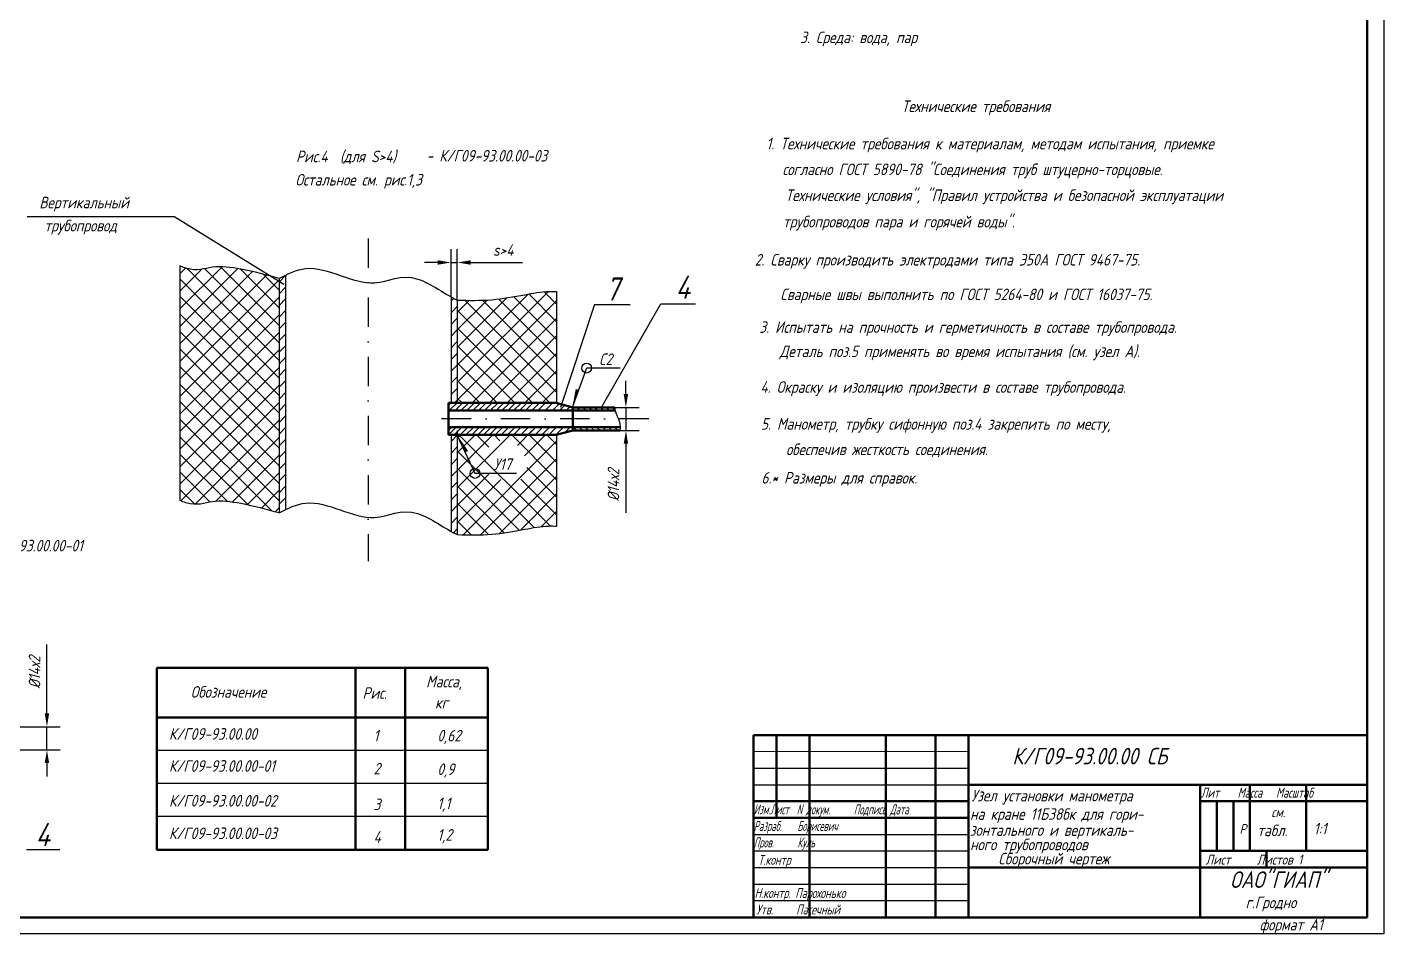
# Model space of a CAD drawing. Header units: inches. Extents: x 2365 to 4303, y 140 to 737.
# Drawn here: x 3893.4 to 4303.2, y 142.7 to 416.7 of the extents above; entities that cross this region are included whole.
import ezdxf

# ---------------------------------------------------------------- set-up
doc = ezdxf.new("R2010")
doc.units = ezdxf.units.IN
doc.header["$LTSCALE"] = 0.7
doc.header["$MEASUREMENT"] = 0
doc.linetypes.add('DASHDOT', pattern=[25.4, 12.7, -6.35, 0, -6.35])
doc.styles.get("Standard").update_dxf_attribs({"font": 'romand.shx', "width": 0.8, "oblique": 15, "height": 3.5})
doc.dimstyles.get("Standard").update_dxf_attribs({"dimtxt": 3.5, "dimasz": 4, "dimexe": 4, "dimexo": 0, "dimgap": 2, "dimtad": 1, "dimdec": 0, "dimdsep": 46, "dimtxsty": 'Standard', "dimcen": 0.09, "dimadec": 0, "dimazin": 0, "dimtfac": 1, "dimtdec": 0, "dimtmove": 0, "dimatfit": 3, "dimfxl": 0, "dimtolj": 1, "dimtzin": 0, "dimlwd": 25, "dimlwe": 25, "dimarcsym": 0})

# ---------------------------------------------------------------- blocks, each defined once
blk = doc.blocks.new('*D173')
at = {"color": 0, "lineweight": 25}
for p, q in [((3899.36, 209.28), (3899.36, 230.17)), ((3883.25, 205.28), (3903.36, 205.28)), ((3899.36, 198.28), (3899.36, 205.28)), ((3884.88, 198.28), (3903.36, 198.28)), ((3899.36, 194.28), (3899.36, 190.28))]:
    blk.add_line(p, q, dxfattribs=at)
for points in [[(3898.69, 209.28), (3900.02, 209.28), (3899.36, 205.28)], [(3898.69, 194.28), (3900.02, 194.28), (3899.36, 198.28)]]:
    blk.add_solid(points, dxfattribs=at)
at = {"layer": 'DEFPOINTS', "color": 0, "lineweight": 25}
for p in [(3883.25, 205.28), (3899.36, 205.28), (3884.88, 198.28)]:
    blk.add_point(p, dxfattribs=at)
at = {"color": 0, "lineweight": 25, "insert": (3895.61, 221.72), "char_height": 3.5, "attachment_point": 5, "rotation": 90}
blk.add_mtext('\\A1;%%C14х2', dxfattribs=at)
blk = doc.blocks.new('*D163')
at = {"color": 0, "lineweight": 25}
for p, q in [((4074.23, 305.8), (4074.23, 309.8)), ((4064.35, 301.8), (4078.23, 301.8)), ((4074.23, 301.8), (4074.23, 294.8)), ((4064.37, 294.8), (4078.23, 294.8)), ((4074.23, 290.8), (4074.23, 269.91))]:
    blk.add_line(p, q, dxfattribs=at)
for points in [[(4073.57, 305.8), (4074.9, 305.8), (4074.23, 301.8)], [(4073.57, 290.8), (4074.9, 290.8), (4074.23, 294.8)]]:
    blk.add_solid(points, dxfattribs=at)
at = {"layer": 'DEFPOINTS', "color": 0, "lineweight": 25}
for p in [(4064.35, 301.8), (4064.37, 294.8), (4074.23, 294.8)]:
    blk.add_point(p, dxfattribs=at)
at = {"color": 0, "lineweight": 25, "insert": (4070.48, 278.35), "char_height": 3.5, "attachment_point": 5, "rotation": 90}
blk.add_mtext('\\A1;%%C14х2', dxfattribs=at)
blk = doc.blocks.new('*D177')
at = {"color": 0, "lineweight": 25}
for p, q in [((4021.42, 335.19), (4021.42, 349.57)), ((4023.31, 334.22), (4023.31, 349.57)), ((4017.42, 345.57), (4013.42, 345.57)), ((4021.42, 345.57), (4023.31, 345.57)), ((4027.31, 345.57), (4043.04, 345.57))]:
    blk.add_line(p, q, dxfattribs=at)
for points in [[(4017.42, 346.24), (4017.42, 344.91), (4021.42, 345.57)], [(4027.31, 346.24), (4027.31, 344.91), (4023.31, 345.57)]]:
    blk.add_solid(points, dxfattribs=at)
at = {"layer": 'DEFPOINTS', "color": 0, "lineweight": 25}
for p in [(4023.31, 345.57), (4021.42, 335.19), (4023.31, 334.22)]:
    blk.add_point(p, dxfattribs=at)
at = {"color": 0, "lineweight": 25, "insert": (4037.18, 349.32), "char_height": 3.5, "attachment_point": 5}
blk.add_mtext('\\A1;s>4', dxfattribs=at)

msp = doc.modelspace()

# ---------------------------------------------------------------- hatches: boundary and pattern name
at = {"lineweight": 25}
h = msp.add_hatch(dxfattribs=at)
h.set_pattern_fill('ANSI37', color=256, scale=30, style=0)
h.set_pattern_definition([(45, (2339.826, -796.1423), (-2.6516504, 2.6516504), []), (135, (2339.826, -796.1423), (-2.6516504, -2.6516504), [])])
h.paths.add_polyline_path([(3969.54, 340.75), (3968.98, 340.9), (3968.43, 341.05), (3967.87, 341.2), (3967.31, 341.35), (3966.75, 341.5), (3966.19, 341.65), (3965.63, 341.8), (3965.07, 341.95), (3964.51, 342.09), (3963.94, 342.24), (3963.38, 342.38), (3962.81, 342.52), (3962.24, 342.65), (3961.66, 342.79), (3961.09, 342.92), (3960.51, 343.05), (3959.93, 343.17), (3959.34, 343.3), (3958.76, 343.41), (3958.16, 343.53), (3957.57, 343.64), (3956.97, 343.75), (3956.37, 343.85), (3955.77, 343.94), (3955.17, 344.03), (3954.57, 344.1), (3953.97, 344.17), (3953.38, 344.22), (3952.78, 344.26), (3952.2, 344.28), (3951.62, 344.29), (3951.05, 344.28), (3950.49, 344.26), (3949.93, 344.22), (3949.39, 344.15), (3948.86, 344.07), (3948.33, 343.96), (3947.81, 343.85), (3947.29, 343.74), (3946.76, 343.63), (3946.23, 343.54), (3945.68, 343.45), (3945.12, 343.4), (3944.54, 343.37), (3943.93, 343.38), (3943.29, 343.43), (3942.61, 343.53), (3941.91, 343.69), (3941.15, 343.91), (3940.36, 344.2), (3939.54, 344.54), (3939.54, 273.66), (3939.71, 273.59), (3939.87, 273.52), (3940.03, 273.45), (3940.2, 273.39), (3940.36, 273.32), (3940.52, 273.26), (3940.68, 273.2), (3940.84, 273.14), (3940.99, 273.09), (3941.15, 273.04), (3941.3, 272.99), (3941.45, 272.94), (3941.6, 272.9), (3941.75, 272.85), (3941.9, 272.82), (3942.04, 272.78), (3942.18, 272.74), (3942.33, 272.71), (3942.47, 272.68), (3942.6, 272.66), (3942.74, 272.63), (3942.88, 272.61), (3943.01, 272.59), (3943.14, 272.57), (3943.27, 272.55), (3943.4, 272.54), (3943.53, 272.53), (3943.66, 272.52), (3943.79, 272.51), (3943.91, 272.5), (3944.03, 272.5), (3944.16, 272.49), (3944.28, 272.49), (3944.4, 272.49), (3944.52, 272.49), (3944.64, 272.49), (3944.75, 272.5), (3944.87, 272.5), (3944.99, 272.51), (3945.1, 272.52), (3945.22, 272.53), (3945.33, 272.54), (3945.44, 272.55), (3945.55, 272.56), (3945.66, 272.57), (3945.77, 272.59), (3945.88, 272.6), (3945.99, 272.62), (3946.1, 272.64), (3946.21, 272.65), (3946.32, 272.67), (3946.42, 272.69), (3946.53, 272.71), (3946.64, 272.73), (3946.74, 272.75), (3946.85, 272.77), (3946.95, 272.79), (3947.06, 272.81), (3947.16, 272.84), (3947.27, 272.86), (3947.37, 272.88), (3947.47, 272.9), (3947.58, 272.92), (3947.68, 272.95), (3947.78, 272.97), (3947.89, 272.99), (3947.99, 273.01), (3948.1, 273.04), (3948.2, 273.06), (3948.3, 273.08), (3948.41, 273.1), (3948.51, 273.12), (3948.62, 273.14), (3948.72, 273.16), (3948.83, 273.18), (3948.93, 273.2), (3949.04, 273.22), (3949.14, 273.23), (3949.25, 273.25), (3949.36, 273.27), (3949.46, 273.28), (3949.57, 273.3), (3949.68, 273.31), (3949.79, 273.32), (3949.9, 273.33), (3950.01, 273.34), (3950.11, 273.35), (3950.22, 273.36), (3950.34, 273.37), (3950.45, 273.38), (3950.56, 273.38), (3950.67, 273.39), (3950.78, 273.4), (3950.89, 273.4), (3951.01, 273.4), (3951.12, 273.41), (3951.23, 273.41), (3951.35, 273.41), (3951.46, 273.41), (3951.58, 273.41), (3951.69, 273.41), (3951.81, 273.41), (3951.92, 273.41), (3952.04, 273.41), (3952.15, 273.4), (3952.27, 273.4), (3952.38, 273.4), (3952.5, 273.39), (3952.62, 273.39), (3952.73, 273.38), (3952.85, 273.37), (3952.97, 273.37), (3953.09, 273.36), (3953.2, 273.35), (3953.32, 273.34), (3953.44, 273.33), (3953.56, 273.32), (3953.68, 273.31), (3953.8, 273.3), (3953.91, 273.29), (3954.03, 273.28), (3954.15, 273.27), (3954.27, 273.25), (3954.39, 273.24), (3954.51, 273.23), (3954.63, 273.21), (3954.75, 273.2), (3954.87, 273.19), (3954.99, 273.17), (3955.11, 273.15), (3955.23, 273.14), (3955.35, 273.12), (3955.47, 273.11), (3955.59, 273.09), (3955.71, 273.07), (3955.83, 273.05), (3955.95, 273.03), (3956.07, 273.02), (3956.19, 273), (3956.31, 272.98), (3956.43, 272.96), (3956.54, 272.94), (3956.66, 272.92), (3956.78, 272.9), (3956.9, 272.88), (3957.02, 272.86), (3957.14, 272.84), (3957.26, 272.82), (3957.38, 272.8), (3957.5, 272.77), (3957.62, 272.75), (3957.74, 272.73), (3957.86, 272.71), (3957.97, 272.69), (3958.09, 272.66), (3958.21, 272.64), (3958.33, 272.62), (3958.45, 272.6), (3958.56, 272.57), (3958.68, 272.55), (3958.8, 272.53), (3958.92, 272.5), (3959.03, 272.48), (3959.15, 272.46), (3959.27, 272.43), (3959.39, 272.41), (3959.5, 272.38), (3959.62, 272.36), (3959.73, 272.34), (3959.85, 272.31), (3959.97, 272.29), (3960.08, 272.26), (3960.2, 272.24), (3960.32, 272.21), (3960.43, 272.19), (3960.55, 272.16), (3960.66, 272.14), (3960.78, 272.11), (3960.89, 272.08), (3961.01, 272.06), (3961.12, 272.03), (3961.24, 272.01), (3961.35, 271.98), (3961.47, 271.95), (3961.58, 271.93), (3961.7, 271.9), (3961.81, 271.87), (3961.92, 271.85), (3962.04, 271.82), (3962.15, 271.79), (3962.27, 271.77), (3962.38, 271.74), (3962.49, 271.71), (3962.61, 271.69), (3962.72, 271.66), (3962.84, 271.63), (3962.95, 271.6), (3963.06, 271.58), (3963.18, 271.55), (3963.29, 271.52), (3963.4, 271.49), (3963.51, 271.46), (3963.63, 271.44), (3963.74, 271.41), (3963.85, 271.38), (3963.97, 271.35), (3964.08, 271.32), (3964.19, 271.29), (3964.3, 271.27), (3964.42, 271.24), (3964.53, 271.21), (3964.64, 271.18), (3964.75, 271.15), (3964.87, 271.12), (3964.98, 271.09), (3965.09, 271.06), (3965.2, 271.03), (3965.31, 271.01), (3965.43, 270.98), (3965.54, 270.95), (3965.65, 270.92), (3965.76, 270.89), (3965.87, 270.86), (3965.98, 270.83), (3966.1, 270.8), (3966.21, 270.77), (3966.32, 270.74), (3966.43, 270.71), (3966.54, 270.68), (3966.65, 270.65), (3966.76, 270.62), (3966.88, 270.59), (3966.99, 270.56), (3967.1, 270.53), (3967.21, 270.5), (3967.32, 270.47), (3967.43, 270.44), (3967.54, 270.41), (3967.65, 270.38), (3967.76, 270.35), (3967.88, 270.32), (3967.99, 270.29), (3968.1, 270.26), (3968.21, 270.23), (3968.32, 270.2), (3968.43, 270.17), (3968.54, 270.14), (3968.65, 270.11), (3968.76, 270.08), (3968.87, 270.05), (3968.99, 270.02), (3969.1, 269.99), (3969.21, 269.96), (3969.32, 269.93), (3969.43, 269.9), (3969.54, 269.87)])
h = msp.add_hatch(dxfattribs=at)
h.set_pattern_fill('ANSI31', color=256, scale=10, angle=90, style=0)
h.set_pattern_definition([(135, (1937.4707, 0.1769), (-0.8838835, -0.8838835), [])])
edge = h.paths.add_edge_path()
edge.add_spline(control_points=[(4070.97, 300.8), (4070.89, 301.14), (4070.84, 301.47), (4070.85, 301.8)], knot_values=[16.89827, 16.89827, 16.89827, 16.89827, 19.098932, 19.098932, 19.098932, 19.098932], degree=3, periodic=0)
edge.add_line((4070.85, 301.8), (4058.19, 301.8))
edge.add_line((4058.19, 301.8), (4058.19, 300.8))
edge.add_line((4058.19, 300.8), (4070.97, 300.8))
edge = h.paths.add_edge_path()
edge.add_spline(control_points=[(4072.39, 294.8), (4072.48, 295.14), (4072.51, 295.47), (4072.51, 295.8)], knot_values=[29.146364, 29.146364, 29.146364, 29.146364, 30.966852, 30.966852, 30.966852, 30.966852], degree=3, periodic=0)
edge.add_line((4072.51, 295.8), (4058.19, 295.8))
edge.add_line((4058.19, 295.8), (4058.19, 294.8))
edge.add_line((4058.19, 294.8), (4072.39, 294.8))

# ---------------------------------------------------------------- linework, layer by layer
for p, q in [((4303.17, 736.67), (4303.17, 142.67)), ((4058, 301.53), (4062.46, 313.76)), ((4023.31, 300.8), (4021.18, 300.8)), ((4023.31, 295.8), (4021.18, 295.8)), ((4023.21, 293.52), (4028.6, 281.86)), ((4028.6, 281.86), (4041.19, 281.86)), ((4303.17, 142.67), (3463.17, 142.67))]:
    msp.add_line(p, q)
at = {"lineweight": 50}
for p, q in [((4298.17, 731.67), (4298.17, 147.67)), ((4020.66, 303.14), (4020.66, 293.46)), ((4053.19, 303.14), (4020.66, 303.14)), ((4020.66, 300.8), (4070.97, 300.8)), ((4058.19, 301.8), (4053.19, 303.14)), ((4058.19, 301.8), (4070.85, 301.8)), ((4020.66, 295.8), (4072.51, 295.8)), ((4053.19, 293.46), (4020.66, 293.46)), ((4058.19, 294.8), (4053.19, 293.46)), ((4058.19, 294.8), (4072.39, 294.8)), ((3932.51, 223.11), (3932.51, 168.11)), ((4032.51, 223.11), (3932.51, 223.11)), ((3992.51, 223.11), (3992.51, 168.11)), ((4007.51, 223.11), (4007.51, 168.11)), ((4032.51, 223.11), (4032.51, 168.11)), ((4032.51, 208.11), (3932.51, 208.11)), ((4112.73, 202.74), (4298.17, 202.74)), ((4112.77, 202.74), (4112.77, 147.67)), ((4119.73, 202.74), (4119.73, 177.74)), ((4129.73, 202.74), (4129.73, 147.74)), ((4152.73, 202.74), (4152.73, 147.74)), ((4167.73, 202.74), (4167.73, 147.74)), ((4177.73, 202.74), (4177.73, 147.74)), ((4177.73, 187.74), (4298.17, 187.74)), ((4247.73, 187.74), (4247.73, 147.74)), ((4262.73, 187.74), (4262.73, 167.74)), ((4279.73, 187.74), (4279.73, 167.74)), ((4112.73, 182.74), (4177.73, 182.74)), ((4247.73, 182.74), (4298.17, 182.74)), ((4252.73, 182.74), (4252.73, 167.74)), ((4257.73, 182.74), (4257.73, 167.74)), ((4112.73, 177.74), (4177.73, 177.74)), ((4032.51, 168.11), (3932.51, 168.11)), ((4247.73, 167.74), (4297.73, 167.74)), ((4267.73, 167.74), (4267.73, 162.74)), ((4177.73, 162.74), (4298.17, 162.74)), ((4298.17, 147.67), (3471.17, 147.67))]:
    msp.add_line(p, q, dxfattribs=at)
at = {"lineweight": 25}
for p, q in [((3938.01, 359.4), (3893.41, 359.4)), ((3938.01, 359.4), (3970.91, 339.06)), ((3939.54, 344.54), (3939.54, 273.66)), ((3969.54, 340.75), (3969.54, 269.87)), ((3969.56, 339.75), (3971.45, 341.63)), ((3971.42, 341.75), (3971.42, 270.87)), ((3969.56, 336.21), (3971.45, 338.1)), ((4023.31, 309.28), (4050.83, 336.8)), ((4023.31, 314.58), (4044.76, 336.04)), ((4053.31, 327.64), (4044.89, 336.06)), ((4053.31, 332.95), (4049.53, 336.72)), ((4053.31, 336.78), (4053.31, 303.11)), ((3969.56, 332.68), (3971.45, 334.56)), ((4021.42, 335.19), (4021.42, 303.14)), ((4021.42, 333.91), (4022.25, 334.74)), ((4021.42, 330.38), (4023.31, 332.26)), ((4023.31, 319.89), (4038.31, 334.89)), ((4023.31, 325.19), (4032.34, 334.23)), ((4023.31, 334.22), (4023.31, 303.14)), ((4023.31, 330.49), (4026.95, 334.14)), ((4023.31, 303.98), (4053.31, 333.98)), ((4053.31, 306.43), (4025.57, 334.16)), ((4053.31, 311.73), (4030.88, 334.16)), ((4053.31, 317.04), (4035.81, 334.54)), ((4053.31, 322.34), (4040.4, 335.24)), ((4064.72, 332.88), (4054.44, 301.75)), ((4064.72, 332.88), (4075.47, 332.88)), ((4066.71, 301.45), (4084.8, 333.09)), ((4084.8, 333.09), (4095.26, 333.09)), ((3969.56, 329.14), (3971.45, 331.03)), ((4021.42, 326.84), (4023.31, 328.72)), ((4051.3, 303.14), (4023.31, 331.13)), ((4027.77, 303.14), (4053.31, 328.67)), ((3969.56, 325.61), (3971.45, 327.49)), ((3969.56, 322.07), (3971.45, 323.95)), ((4021.42, 323.31), (4023.31, 325.19)), ((4045.99, 303.14), (4023.31, 325.82)), ((3969.56, 318.54), (3971.45, 320.42)), ((4021.42, 319.77), (4023.31, 321.65)), ((4040.69, 303.14), (4023.31, 320.52)), ((4033.08, 303.14), (4053.31, 323.37)), ((3969.56, 315), (3971.45, 316.88)), ((4021.42, 316.23), (4023.31, 318.12)), ((4038.38, 303.14), (4053.31, 318.07)), ((3969.56, 311.46), (3971.45, 313.35)), ((4021.42, 312.7), (4023.31, 314.58)), ((4035.39, 303.14), (4023.31, 315.22)), ((4043.68, 303.14), (4053.31, 312.76)), ((4062.46, 313.76), (4072.52, 313.76)), ((3969.56, 307.97), (3971.45, 309.86)), ((4021.42, 309.16), (4023.31, 311.05)), ((4021.42, 305.63), (4023.31, 307.51)), ((4030.08, 303.14), (4023.31, 309.91)), ((4048.99, 303.14), (4053.31, 307.46)), ((3969.56, 304.39), (3971.42, 306.25)), ((4022.47, 303.14), (4023.31, 303.98)), ((4024.78, 303.14), (4023.31, 304.61)), ((3969.56, 300.86), (3971.45, 302.74)), ((3969.56, 297.32), (3971.45, 299.21)), ((4020.66, 302.34), (4021.45, 303.14)), ((4020.89, 300.8), (4023.16, 303.08)), ((4022.65, 300.8), (4024.99, 303.14)), ((4024.42, 300.8), (4026.76, 303.14)), ((4026.19, 300.8), (4028.53, 303.14)), ((4027.96, 300.8), (4030.29, 303.14)), ((4029.72, 300.8), (4032.06, 303.14)), ((4031.49, 300.8), (4033.68, 302.99)), ((4033.26, 300.8), (4035.6, 303.14)), ((4035.03, 300.8), (4037.36, 303.14)), ((4036.8, 300.8), (4039.13, 303.14)), ((4038.56, 300.8), (4040.9, 303.14)), ((4040.33, 300.8), (4042.67, 303.14)), ((4042.1, 300.8), (4044.44, 303.14)), ((4043.87, 300.8), (4046.2, 303.14)), ((4045.77, 300.8), (4048.1, 303.14)), ((4047.62, 300.8), (4049.96, 303.14)), ((4049.84, 300.8), (4052.17, 303.14)), ((4052.02, 300.8), (4054.11, 302.89)), ((4054.16, 300.8), (4055.8, 302.44)), ((4056.15, 300.8), (4057.36, 302.02)), ((3969.56, 293.79), (3971.45, 295.67)), ((4020.66, 294.85), (4021.61, 295.8)), ((4020.66, 293.5), (4022.96, 295.8)), ((4021.16, 295.77), (4021.19, 295.8)), ((4022.38, 293.46), (4024.72, 295.8)), ((4024.15, 293.46), (4026.49, 295.8)), ((4025.92, 293.46), (4028.26, 295.8)), ((4027.69, 293.46), (4030.03, 295.8)), ((4029.46, 293.46), (4031.8, 295.8)), ((4031.22, 293.46), (4033.56, 295.8)), ((4032.99, 293.46), (4035.33, 295.8)), ((4034.76, 293.46), (4037.1, 295.8)), ((4036.53, 293.46), (4038.87, 295.8)), ((4038.43, 293.46), (4040.77, 295.8)), ((4040.28, 293.46), (4042.62, 295.8)), ((4042.5, 293.46), (4044.84, 295.8)), ((4044.68, 293.46), (4047.02, 295.8)), ((4046.82, 293.46), (4049.16, 295.8)), ((4048.81, 293.46), (4051.15, 295.8)), ((4050.92, 293.46), (4053.26, 295.8)), ((4053.04, 293.46), (4055.38, 295.8)), ((4055.7, 294.13), (4057.37, 295.8)), ((3969.56, 290.25), (3971.45, 292.13)), ((4021.42, 293.46), (4021.42, 264.31)), ((4021.42, 291.49), (4023.31, 293.37)), ((4023.19, 292.25), (4024.4, 293.46)), ((4023.31, 294.8), (4023.31, 263.34)), ((4051.37, 265.94), (4023.31, 294)), ((4023.31, 288.07), (4028.7, 293.46)), ((4023.31, 282.76), (4034.01, 293.46)), ((4023.31, 277.46), (4039.31, 293.46)), ((4023.31, 293.46), (4023.31, 263.34)), ((4025.05, 263.29), (4053.31, 291.55)), ((4032.88, 289.73), (4029.15, 293.46)), ((4036.2, 291.71), (4034.46, 293.46)), ((4053.31, 279.91), (4039.76, 293.46)), ((4041.44, 290.29), (4045.95, 294.8)), ((4043.59, 287.13), (4049.92, 293.46)), ((4053.31, 285.22), (4045.06, 293.46)), ((4053.31, 290.52), (4050.37, 293.46)), ((4053.31, 293.49), (4053.31, 265.9)), ((3969.56, 286.72), (3971.45, 288.6)), ((4021.42, 287.95), (4023.31, 289.83)), ((4046.54, 265.46), (4023.31, 288.7)), ((3969.56, 283.18), (3971.45, 285.06)), ((4021.42, 284.41), (4023.31, 286.3)), ((4021.42, 280.88), (4023.31, 282.76)), ((4042.04, 264.66), (4023.31, 283.4)), ((4030.33, 263.27), (4053.31, 286.25)), ((4053.31, 274.61), (4044.31, 283.61)), ((3969.56, 279.64), (3971.45, 281.53)), ((4021.42, 277.34), (4023.31, 279.23)), ((4023.31, 272.16), (4032.8, 281.65)), ((4023.31, 266.85), (4036.46, 280)), ((4036.05, 263.69), (4053.31, 280.94)), ((4053.31, 269.31), (4042.49, 280.12)), ((3969.56, 276.11), (3971.45, 277.99)), ((4021.42, 273.81), (4023.31, 275.69)), ((4037.51, 263.89), (4023.31, 278.09)), ((4042.39, 264.72), (4053.31, 275.64)), ((3969.54, 272.55), (3971.45, 274.46)), ((4021.42, 270.27), (4023.31, 272.16)), ((4032.73, 263.37), (4023.31, 272.79)), ((4021.42, 266.74), (4023.31, 268.62)), ((4027.54, 263.25), (4023.31, 267.49)), ((4048.73, 265.76), (4053.31, 270.34)), ((4022.14, 263.92), (4023.31, 265.09)), ((4032.51, 198.11), (3932.51, 198.11)), ((4112.73, 192.74), (4177.73, 192.74)), ((4032.51, 188.11), (3932.51, 188.11)), ((4112.73, 187.74), (4177.73, 187.74)), ((4032.51, 178.11), (3932.51, 178.11)), ((4112.73, 172.74), (4177.73, 172.74)), ((3893.16, 168.2), (3903.3, 168.2)), ((4112.73, 167.74), (4177.73, 167.74)), ((4112.73, 162.74), (4177.73, 162.74)), ((4112.73, 157.74), (4177.73, 157.74)), ((4112.73, 152.74), (4177.73, 152.74))]:
    msp.add_line(p, q, dxfattribs=at)
at = {"linetype": 'DASHDOT'}
for p, q in [((3996.42, 352.86), (3996.42, 255.29)), ((4081.11, 298.3), (4015.33, 298.3))]:
    msp.add_line(p, q, dxfattribs=at)
at = {"linetype": 'Continuous', "lineweight": 50}
msp.add_line((4058.19, 301.8), (4058.19, 294.8), dxfattribs=at)
msp.add_line((4058.19, 301.8), (4058.19, 294.8), dxfattribs=at)
at = {"lineweight": 15}
msp.add_line((4112.73, 197.74), (4177.73, 197.74), dxfattribs=at)
for points in [[(4058, 301.53, 0, 1, 0), (4059.56, 307.22, 1, 1, 0)], [(4023.21, 293.52, 0, 1, 0), (4026.12, 288.39, 1, 1, 0)]]:
    msp.add_lwpolyline(points, format="xyseb")
for centre in [(4062.38, 313.67), (4028.66, 281.83)]:
    msp.add_circle(centre, 1.5)
at = {"lineweight": 25}
for points, knots in [([(3969.54, 340.75), (3965.76, 341.78), (3959.25, 343.56), (3949.14, 344.9), (3944.47, 342.6), (3940.16, 344.27), (3939.54, 344.54)], [0, 0, 0, 0, 11.939101, 20.551044, 28.576113, 29.879143, 29.879143, 29.879143, 29.879143]), ([(3969.54, 340.75), (3972.13, 342.18), (3981.27, 346.67), (3996.28, 335.54), (4008.98, 344.1), (4019.84, 335.82), (4023.31, 334.22)], [3.019943, 3.019943, 3.019943, 3.019943, 20.046266, 62.734078, 88.956862, 108.256485, 108.256485, 108.256485, 108.256485]), ([(4023.31, 334.22), (4026.79, 334.13), (4033.64, 333.95), (4042.81, 335.7), (4049.29, 336.86), (4052.55, 336.83), (4053.31, 336.78)], [0, 0, 0, 0, 10.421508, 20.497878, 27.893738, 30.160917, 30.160917, 30.160917, 30.160917]), ([(3969.54, 269.87), (3965.76, 270.9), (3959.25, 272.68), (3949.14, 274.02), (3944.47, 271.72), (3940.16, 273.39), (3939.54, 273.66)], [0, 0, 0, 0, 11.939101, 20.551044, 28.576113, 29.879143, 29.879143, 29.879143, 29.879143]), ([(3969.54, 269.87), (3972.13, 271.3), (3981.27, 275.79), (3996.28, 264.66), (4008.98, 273.22), (4019.84, 264.94), (4023.31, 263.34)], [3.019943, 3.019943, 3.019943, 3.019943, 20.046266, 62.734078, 88.956862, 108.256485, 108.256485, 108.256485, 108.256485]), ([(4023.31, 263.34), (4026.79, 263.25), (4033.64, 263.07), (4042.81, 264.82), (4049.29, 265.98), (4052.55, 265.95), (4053.31, 265.9)], [0, 0, 0, 0, 10.421508, 20.497878, 27.893738, 30.160917, 30.160917, 30.160917, 30.160917])]:
    msp.add_open_spline(points, degree=3, knots=knots, dxfattribs=at)
msp.add_open_spline([(4070.85, 301.8), (4070.77, 299.7), (4073.08, 297.42), (4072.39, 294.8)], degree=3, dxfattribs=at)

# ---------------------------------------------------------------- texts
at = {"lineweight": 25, "oblique": 15, "width": 0.8}
msp.add_text('1:1', height=3.5, dxfattribs=at).set_placement((4281.98, 172.71))
at = {"lineweight": 25, "attachment_point": 1}
for s, insert, char_height, width in [('3. Среда: вода, пар  ', (4126.86, 415.36), 3.5, 121.0246), ('Технические требования', (4157.51, 394.54), 3.5, 102.7909), ('1. Технические требования к материалам, методам испытания, приемке ', (4116.67, 383.27), 3.5, 177.1895), ('Рис.4  (для S>4)', (3974.61, 379.37), 3.5, 62.4197), (' - К/Г09-93.00.00-03', (4012.16, 379.58), 3.5, 78.6431), (' согласно ГОСТ 5890-78 "Соединения труб штуцерно-торцовые.', (4119.67, 375.47), 3.5, 228.4083), ('Остальное см. рис.1,3', (3974.42, 372.33), 3.5, 59.7758), ('Вертикальный ', (3897.06, 365.45), 3.5, 77.5752), ('Технические условия", "Правил устройства и безопасной эксплуатации', (4122.42, 367.65), 3.5, 203.9525), ('трубопровод', (3898.57, 358.47), 3.5, 77.5752), ('трубопроводов пара и горячей воды".', (4121.65, 359.68), 3.5, 169.2641), (' 2. Сварку производить электродами типа Э50А ГОСТ 9467-75.', (4111.3, 348.15), 3.5, 193.0074), ('Сварные швы выполнить по ГОСТ 5264-80 и ГОСТ 16037-75.', (4120.9, 337.69), 3.5, 152.7503), ('3. Испытать на прочность и герметичность в составе трубопровода.', (4114.52, 327.8), 3.5, 200.573), ('Деталь поз.5 применять во время испытания (см. узел А).', (4120.68, 320.48), 3.5, 154.9499), ('С2', (4066.14, 318.09), 3.5, 18.5414), ('4. Окраску и изоляцию произвести в составе трубопровода.', (4114.86, 309.68), 3.5, 159.0384), ('5. Манометр, трубку сифонную поз.4 закрепить по месту,', (4115.03, 298.55), 3.5, 172.3302), ('  обеспечив жесткость соединения.', (4118.89, 290.85), 3.5, 150.2053), ('У17', (4034.36, 286.37), 3.5, 15.4142), ('6.* Размеры для справок.', (4115.17, 282.25), 3.5, 182.1899), (' - К/Г09-93.00.00-01', (3872.5, 261.75), 3.5, 78.6431), ('Обозначение', (3942.79, 217.55), 3.5, 58.6773), ('Рис.', (3994.67, 217.21), 3.5, 17.2362), ('Масса,', (4013.88, 220.68), 3.5, 17.2362), ('кг', (4016.58, 214.29), 3.5, 13.5412), (' К/Г09-93.00.00', (3934.37, 204.85), 3.5, 78.6431), ('1', (3998.02, 204.33), 3.5, 9.7097), ('0,62', (4017.27, 204.33), 3.5, 9.7097), (' К/Г09-93.00.00-01', (3934.37, 195.16), 3.5, 78.6431), ('2', (3998.02, 194.36), 3.5, 9.7097), ('0,9', (4017.27, 194.18), 3.5, 9.7097), (' К/Г09-93.00.00-02', (3934.37, 184.64), 3.5, 78.6431), ('{\\W0.7;Лит    Масса   Масштаб}', (4247.92, 186.85), 3, 48.3624), ('3', (3998.02, 183.57), 3.5, 9.7097), ('1,1', (4017.27, 183.87), 3.5, 9.7097), ('{\\W0.6; Изм.Лист  N докум.      Подпись Дата\\P Разраб.    Борисевич\\P Пров.      Куль}', (4111.65, 181.79), 3, 75.9719), ('см.', (4269.2, 180.94), 3, 4.7355), (' К/Г09-93.00.00-03', (3934.37, 174.81), 3.5, 78.6431), ('4', (3998.02, 173.73), 3.5, 9.7097), ('1,2', (4017.27, 174.35), 3.5, 9.7097), ('Р', (4259.55, 175.87), 3, 4.7355), ('табл.', (4264.92, 175.7), 3.5, 13.8568), ('{\\W0.7;Т.контр}', (4114.16, 166.53), 3, 65.7648), ('Лист     Листов 1', (4249.33, 166.61), 3, 49.4707), ('{\\W0.7; Н.контр. Парохонько}', (4111.71, 156.52), 3, 40.546), ('г.Гродно', (4261.42, 153.92), 3.5, 35.0627), ('{\\W0.7;Утв.     Пасечный}', (4113.65, 151.53), 3, 39.2217), ('формат А1', (4265.64, 147.2), 3.5, 32.7454)]:
    msp.add_mtext(s, dxfattribs=dict(at, insert=insert, char_height=char_height, width=width))
at = {"lineweight": 35, "attachment_point": 1}
for s, insert, char_height, width in [('7', (4068.06, 341.07), 7, 25.8231), ('4', (4089.19, 341.6), 7, 25.8231), ('К/Г09-93.00.00 СБ ', (4190.95, 198.89), 5, 116.2188), ('Узел установки манометра', (4178.57, 186.22), 3.5, 67.1383), ('на кране 11Б38бк для гори-', (4178.18, 180.63), 3.5, 104.0344), ('4', (3895.88, 176.18), 7, 25.8231), ('зонтального и вертикаль-   ', (4178.09, 175.79), 3.5, 66.8617), ('ного трубопроводов', (4178.19, 171.44), 3.5, 67.7342), (' Сборочный чертеж', (4184.87, 167.16), 3.5, 67.3555), ('ОАО"ГИАП"', (4256.72, 161.56), 5, 36.171)]:
    msp.add_mtext(s, dxfattribs=dict(at, insert=insert, char_height=char_height, width=width))

# ---------------------------------------------------------------- dimensions: what is measured, and where the dimension line sits
at = {"lineweight": 25}
dim = msp.add_linear_dim(base=(4023.31, 345.57), p1=(4021.42, 335.19), p2=(4023.31, 334.22), text='s>4', dimstyle='Standard', dxfattribs=at)
dim.commit()
dim.dimension.update_dxf_attribs({"geometry": '*D177', "text_midpoint": (4037.18, 349.32)})
for base, p1, p2, angle, picture, middle in [((4074.23, 294.8), (4064.35, 301.8), (4064.37, 294.8), 270, '*D163', (4070.48, 278.35)), ((3899.36, 205.28), (3884.88, 198.28), (3883.25, 205.28), 90, '*D173', (3895.61, 221.72))]:
    dim = msp.add_linear_dim(base=base, p1=p1, p2=p2, angle=angle, text='%%C14х2', dimstyle='Standard', dxfattribs=at)
    dim.commit()
    dim.dimension.update_dxf_attribs({"geometry": picture, "text_midpoint": middle})

doc.saveas('drawing.dxf')
